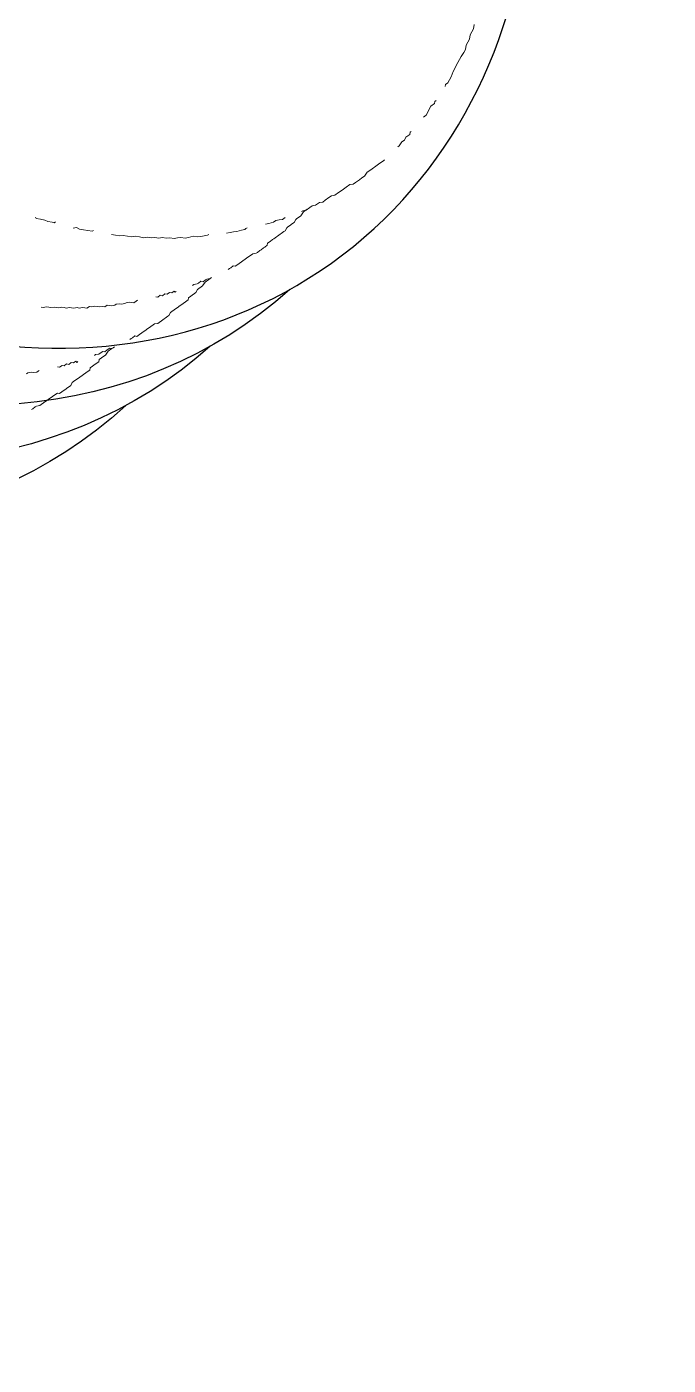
# Model space of a CAD drawing. Header units: feet. Extents: x 2321988 to 2329858, y 6722724 to 6730499.
# Drawn here: x 2326069.102 to 2326069.443, y 6726845.184 to 6726845.895 of the extents above; entities that cross this region are included whole.
import ezdxf

# ---------------------------------------------------------------- set-up
doc = ezdxf.new("R2010")
doc.units = ezdxf.units.FT
doc.header["$MEASUREMENT"] = 0
doc.layers.add('C-BESS-EQUIPMENT', color=255, linetype='Continuous')

# ---------------------------------------------------------------- blocks, each defined once
blk = doc.blocks.new('Midpoint Site Plan$0$P1730-01-0001')
at = {"color": 0, "linetype": 'ByBlock', "lineweight": -2, "extrusion": (0, 0, -1)}
for centre, start_param, end_param in [((15.8979, 0), 3.038975, 6.385803), ((16.596, 0), 3.050793, 6.373985), ((17.214, 0), 3.049307, 6.375471)]:
    blk.add_ellipse(centre, major_axis=(0, 4.086), ratio=0.833977, start_param=start_param, end_param=end_param, dxfattribs=at)
blk.add_ellipse((17.8421, 0), major_axis=(0, 4.086), ratio=0.833977, dxfattribs=at)
blk = doc.blocks.new('Midpoint Site Plan$0$A$C71e53a02')
at = {"lineweight": 9}
for points in [[(12.4732, -2.7529), (12.4732, -2.7626), (12.4927, -2.7821), (12.5122, -2.8016), (12.522, -2.8211), (12.5414, -2.8406), (12.5512, -2.8503), (12.5609, -2.8503)], [(12.6292, -2.9478), (12.6486, -2.9575), (12.6584, -2.977), (12.6779, -2.9965), (12.6974, -3.016), (12.7169, -3.0355), (12.7266, -3.0355)], [(12.8046, -3.1232), (12.8046, -3.1232)], [(12.8046, -3.1232), (12.824, -3.1427), (12.8435, -3.1622), (12.863, -3.1719), (12.8825, -3.1914), (12.902, -3.2109), (12.9215, -3.2206), (12.941, -3.2401), (12.9605, -3.2596), (12.98, -3.2694), (12.9995, -3.2888), (13.0189, -3.2986), (13.0384, -3.3181), (13.0579, -3.3278), (13.0774, -3.3473), (13.0969, -3.3571), (13.1164, -3.3765), (13.1359, -3.3863), (13.1554, -3.396), (13.1749, -3.4155), (13.1943, -3.4253), (13.2236, -3.435), (13.2431, -3.4545), (13.2626, -3.4642), (13.282, -3.474), (13.3015, -3.4837), (13.3113, -3.4837)], [(11.8496, -3.5325), (11.8593, -3.5325), (11.8788, -3.5422), (11.8886, -3.5519), (11.908, -3.5617), (11.9178, -3.5617), (11.9275, -3.5617)], [(12.1712, -3.2401), (12.1712, -3.2401)], [(12.1712, -3.2401), (12.1809, -3.2499), (12.2004, -3.2596), (12.2101, -3.2694), (12.2199, -3.2791), (12.2394, -3.2888), (12.2491, -3.2986), (12.2589, -3.3083), (12.2783, -3.3181), (12.2881, -3.3278), (12.2978, -3.3376), (12.3173, -3.3473), (12.3271, -3.3571), (12.3368, -3.3668), (12.3563, -3.3765), (12.366, -3.3863), (12.3855, -3.396), (12.3953, -3.4058), (12.405, -3.4155), (12.4245, -3.4155), (12.4343, -3.4253), (12.4537, -3.435), (12.4635, -3.4448), (12.4732, -3.4545), (12.4927, -3.4642), (12.5025, -3.474), (12.522, -3.474), (12.5317, -3.4837), (12.5414, -3.4935), (12.5609, -3.5032), (12.5707, -3.5032), (12.5902, -3.513), (12.5999, -3.5227), (12.6194, -3.5325), (12.6292, -3.5325), (12.6486, -3.5422), (12.6584, -3.5519), (12.6681, -3.5617), (12.6876, -3.5617), (12.6974, -3.5617)], [(15.0848, -3.5909), (15.0946, -3.5812), (15.1141, -3.5812), (15.1335, -3.5714), (15.153, -3.5617), (15.1823, -3.5422), (15.2018, -3.5325), (15.2212, -3.5227), (15.2407, -3.513), (15.2602, -3.5032), (15.2797, -3.4935), (15.3089, -3.4837), (15.3284, -3.474), (15.3479, -3.4545), (15.3674, -3.4448), (15.3869, -3.435), (15.4064, -3.4155), (15.4259, -3.4058), (15.4454, -3.396), (15.4649, -3.3765)], [(11.9178, -3.5617), (11.9178, -3.5617)], [(12.6876, -3.5617), (12.6876, -3.5617)], [(13.4087, -3.5422), (13.4282, -3.5519), (13.4477, -3.5617), (13.4672, -3.5714), (13.4964, -3.5812), (13.5159, -3.5909), (13.5257, -3.5909), (13.5354, -3.5909)], [(12.0347, -3.6104), (12.0445, -3.6202), (12.064, -3.6202), (12.0737, -3.6299), (12.0932, -3.6299), (12.1029, -3.6397), (12.1224, -3.6397), (12.1322, -3.6494), (12.1517, -3.6494), (12.1517, -3.6591), (12.1614, -3.6591)], [(12.8046, -3.6104), (12.8143, -3.6202), (12.8338, -3.6202), (12.8435, -3.6299), (12.863, -3.6299), (12.8728, -3.6397), (12.8923, -3.6397), (12.902, -3.6494), (12.9215, -3.6494), (12.9215, -3.6591), (12.9312, -3.6591)], [(13.6426, -3.6397), (13.6426, -3.6397)], [(13.6426, -3.6397), (13.6621, -3.6494), (13.6913, -3.6591), (13.7108, -3.6591), (13.7303, -3.6689), (13.7498, -3.6786), (13.7595, -3.6786), (13.7693, -3.6786)], [(14.8607, -3.6689), (14.8802, -3.6689), (14.8997, -3.6591), (14.9192, -3.6494), (14.9386, -3.6397), (14.9679, -3.6397), (14.9776, -3.6299), (14.9874, -3.6299)], [(11.7424, -3.7371), (11.7521, -3.7371), (11.7716, -3.7371), (11.7814, -3.7371), (11.8009, -3.7468), (11.8106, -3.7468), (11.8301, -3.7468), (11.8398, -3.7468), (11.8593, -3.7468), (11.8691, -3.7468), (11.8886, -3.7468), (11.8983, -3.7468), (11.9178, -3.7468), (11.9373, -3.7468), (11.947, -3.7566), (11.9665, -3.7566), (11.9763, -3.7566), (11.9957, -3.7566), (12.0055, -3.7566), (12.025, -3.7566), (12.0347, -3.7566), (12.0542, -3.7468), (12.064, -3.7468), (12.0834, -3.7468), (12.1029, -3.7468), (12.1127, -3.7468), (12.1322, -3.7468), (12.1419, -3.7468), (12.1614, -3.7468), (12.1712, -3.7468), (12.1906, -3.7468), (12.2004, -3.7371), (12.2199, -3.7371), (12.2296, -3.7371), (12.2491, -3.7371), (12.2686, -3.7371), (12.2783, -3.7274), (12.2978, -3.7274), (12.3076, -3.7274), (12.3271, -3.7274), (12.3563, -3.7176), (12.3855, -3.7176), (12.3953, -3.7176)], [(12.2686, -3.6884), (12.2783, -3.6884), (12.2978, -3.6981), (12.3076, -3.6981), (12.3271, -3.6981), (12.3368, -3.7079), (12.3563, -3.7079), (12.3758, -3.7079), (12.3855, -3.7176), (12.3953, -3.7176), (12.405, -3.7176)], [(13.0384, -3.6884), (13.0482, -3.6884), (13.0677, -3.6981), (13.0774, -3.6981), (13.0969, -3.6981), (13.1066, -3.7079), (13.1261, -3.7079), (13.1359, -3.7079), (13.1554, -3.7176), (13.1651, -3.7176), (13.1554, -3.7176), (13.1164, -3.7176), (13.0872, -3.7274), (13.0774, -3.7274), (13.0579, -3.7274), (13.0482, -3.7274), (13.0287, -3.7371), (13.0189, -3.7371), (12.9995, -3.7371), (12.9897, -3.7371), (12.9702, -3.7371), (12.9605, -3.7468), (12.941, -3.7468), (12.9215, -3.7468), (12.9117, -3.7468), (12.8923, -3.7468), (12.8825, -3.7468), (12.863, -3.7468), (12.8533, -3.7468), (12.8338, -3.7468), (12.824, -3.7468), (12.8046, -3.7566), (12.7948, -3.7566), (12.7753, -3.7566), (12.7656, -3.7566), (12.7461, -3.7566), (12.7266, -3.7566), (12.7169, -3.7566), (12.6974, -3.7468), (12.6876, -3.7468), (12.6681, -3.7468), (12.6584, -3.7468), (12.6389, -3.7468), (12.6292, -3.7468), (12.6097, -3.7468), (12.5999, -3.7468), (12.5804, -3.7468), (12.5609, -3.7468), (12.5512, -3.7371), (12.5317, -3.7371), (12.522, -3.7371), (12.5122, -3.7371)], [(13.1554, -3.7176), (13.1554, -3.7176)], [(13.282, -3.7371), (13.2918, -3.7371), (13.3015, -3.7371), (13.321, -3.7371), (13.3308, -3.7468), (13.3503, -3.7468), (13.36, -3.7468), (13.3795, -3.7468), (13.3892, -3.7468), (13.4087, -3.7468), (13.4185, -3.7468), (13.438, -3.7468), (13.4575, -3.7468), (13.4672, -3.7468), (13.4867, -3.7566), (13.4964, -3.7566), (13.5159, -3.7566), (13.5257, -3.7566), (13.5452, -3.7566), (13.5549, -3.7566), (13.5744, -3.7566), (13.5841, -3.7468), (13.6036, -3.7468), (13.6231, -3.7468), (13.6329, -3.7468), (13.6523, -3.7468), (13.6621, -3.7468), (13.6816, -3.7468), (13.6913, -3.7468), (13.7108, -3.7468), (13.7206, -3.7468), (13.74, -3.7371), (13.7498, -3.7371), (13.7693, -3.7371), (13.779, -3.7371), (13.7985, -3.7371), (13.818, -3.7274), (13.8278, -3.7274), (13.8472, -3.7274), (13.857, -3.7274), (13.8862, -3.7176), (13.9155, -3.7176), (13.9252, -3.7176)], [(13.8765, -3.7079), (13.8862, -3.7079), (13.9057, -3.7176), (13.9349, -3.7176), (13.9544, -3.7176), (13.9739, -3.7274), (14.0032, -3.7274), (14.0226, -3.7371), (14.0421, -3.7371), (14.0714, -3.7371), (14.0909, -3.7371), (14.1103, -3.7468), (14.1396, -3.7468), (14.1591, -3.7468), (14.1786, -3.7468), (14.1981, -3.7468), (14.2273, -3.7468), (14.2468, -3.7566), (14.2663, -3.7566), (14.2955, -3.7566), (14.315, -3.7566), (14.3345, -3.7566), (14.3637, -3.7468), (14.3832, -3.7468), (14.4027, -3.7468), (14.4319, -3.7468), (14.4514, -3.7468), (14.4709, -3.7468), (14.4904, -3.7468), (14.5001, -3.7468)], [(14.6171, -3.7274), (14.6268, -3.7274), (14.6561, -3.7176), (14.6755, -3.7176), (14.695, -3.7079), (14.7243, -3.7079), (14.734, -3.6981), (14.7438, -3.6981)]]:
    blk.add_lwpolyline(points, dxfattribs=at)

msp = doc.modelspace()

# ---------------------------------------------------------------- wipeouts: each hides what was drawn before it
msp.add_wipeout([(2326064.17456, 6726849.7753), (2326064.71751, 6726850.16214), (2326071.53559, 6726840.59259), (2326070.99264, 6726840.20575)]).dxf.layer = 'C-BESS-EQUIPMENT'

# ---------------------------------------------------------------- next in the draw order: block references
at = {"layer": 'C-BESS-EQUIPMENT', "xscale": 0.08333333333333331, "yscale": 0.08333333333333331, "zscale": 0.08333333333333331, "rotation": 35.46898082920265}
for name, p in [('Midpoint Site Plan$0$P1730-01-0001', (2326067.85508, 6726845.18395)), ('Midpoint Site Plan$0$A$C71e53a02', (2326068.12655, 6726845.37737))]:
    msp.add_blockref(name, p, dxfattribs=at)

# ---------------------------------------------------------------- next in the draw order: wipeouts: each hides what was drawn before it
msp.add_wipeout([(2326044.1544, 6726887.54167), (2326077.85795, 6726840.23687), (2326077.40832, 6726839.91652), (2326043.70467, 6726887.22144)]).dxf.layer = 'C-BESS-EQUIPMENT'

# ---------------------------------------------------------------- next in the draw order: wipeouts: each hides what was drawn before it
msp.add_wipeout([(2326040.08225, 6726884.64036), (2326073.7858, 6726837.33556), (2326073.33617, 6726837.01521), (2326039.63253, 6726884.32013)]).dxf.layer = 'C-BESS-EQUIPMENT'

# ---------------------------------------------------------------- next in the draw order: wipeouts: each hides what was drawn before it
msp.add_wipeout([(2326036.0101, 6726881.73905), (2326069.71366, 6726834.43425), (2326069.26402, 6726834.1139), (2326035.56038, 6726881.41882)]).dxf.layer = 'C-BESS-EQUIPMENT'

doc.saveas('drawing.dxf')
